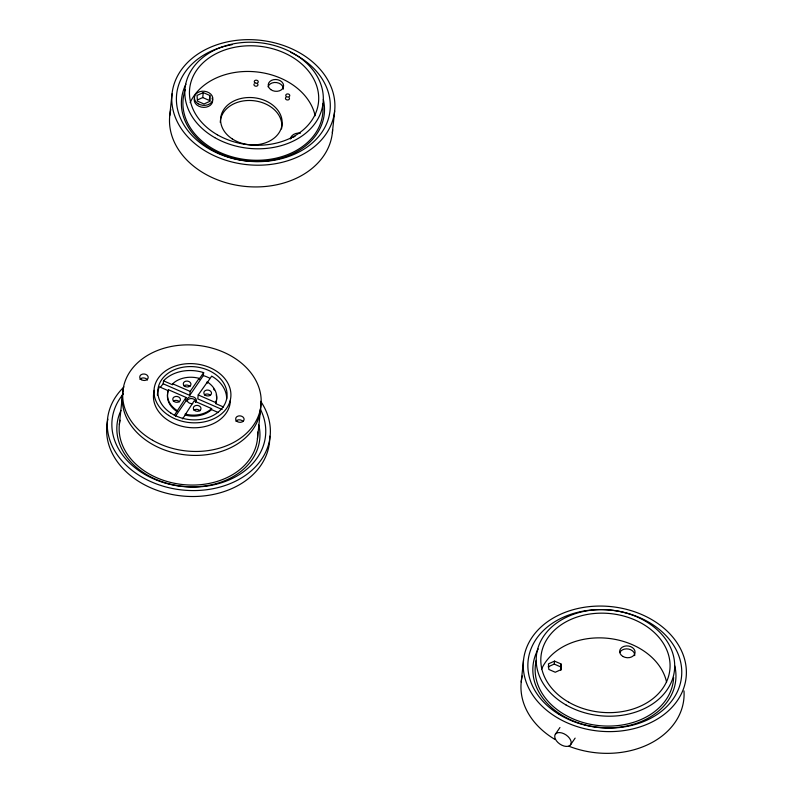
<?xml version="1.0" encoding="UTF-8"?>
<svg xmlns="http://www.w3.org/2000/svg" width="793" height="793" viewBox="0 0 793 793"><rect width="100%" height="100%" fill="white"/><g stroke="black" fill="none" stroke-linecap="round" stroke-linejoin="round"><path stroke-width="1.19" d="M119.356 424.503L122.479 394.864M169.752 115.619L172.041 93.881M163.209 383.792L163.527 380.828A34.704 26.546 6 0 1 203.642 372.611L203.335 375.575L189.755 395.38L163.209 383.792A34.704 26.546 6 0 0 160.89 386.687M167.947 392.168A24.682 18.883 6 0 1 168.344 390.979L168.532 389.789L186.048 397.432L185.631 401.387L175.451 416.236M163.527 380.828L172.547 384.774L172.646 383.782L174.985 381.869A24.682 18.883 6 0 1 198.855 378.271L198.756 379.262M197.566 99.898L202.73 97.549L203.256 92.603L209.828 95.477L210.204 101.167L203.999 103.982L197.427 101.108L197.051 95.418L203.256 92.603M209.828 95.477L209.312 100.424L202.73 97.549M174.351 415.344L186.048 397.432M185.037 415.007L194.097 400.951L211.622 408.593L211.344 409.753A24.682 18.883 6 0 1 185.304 415.086L182.39 418.853M189.755 395.38L190.171 391.425L199.132 378.35M223.527 407.017L215.637 403.578L216.499 399.989A24.682 18.883 6 0 0 207.409 382.008L198.22 394.944L197.804 398.889L222.129 409.515M207.409 382.008L207.31 382.999L207.181 381.869M257.428 439.015L260.55 409.376M332.376 132.709L334.656 110.97A81.758 62.538 6 0 0 218.353 44.289A81.758 62.538 6 0 0 207.032 152.018A81.758 62.538 6 0 0 334.656 110.97M521.219 682.03L523.499 660.291M548.132 666.834L554.208 664.078L554.515 661.114L560.958 663.919L561.325 669.49L555.249 672.246L548.806 669.431L548.449 663.87L554.515 661.114M560.869 670.224L560.958 663.919M168.532 389.789L168.443 389.997A24.682 18.883 6 0 0 176.859 410.368L177.087 410.506M215.637 403.578L216.4 400.98A24.682 18.883 6 0 0 216.251 394.805M199.033 379.341L203.642 372.611M207.072 382.86L211.691 376.12A34.704 26.546 6 0 1 226.659 399.067M555.368 734.209L559.947 727.528M570.554 744.796A9.258 5.511 34.4 0 0 561.95 732.98A9.258 5.511 34.4 0 0 556.379 740.731A9.258 5.511 34.4 0 0 570.554 744.796L575.133 738.114M211.622 408.593L211.444 408.762A24.682 18.883 6 0 1 185.413 414.095L185.136 414.015M292.964 137.288L295.026 136.346M172.646 383.782L190.171 391.425M198.22 394.944L215.736 402.586M168.433 390.771L159.403 386.835A34.704 26.546 6 0 0 157.401 395.281M211.513 409.584L218.283 412.538M554.208 664.078L560.641 666.883M176.988 411.498L176.75 411.349A24.682 18.883 6 0 1 167.67 393.378M541.599 669.064A64.788 49.562 6 0 1 608.023 638.325A64.788 49.562 6 0 1 666.596 682.208M673.624 677.44A69.417 53.101 6 0 1 597.159 725.397A69.417 53.101 6 0 1 536.237 660.391M674.784 665.902A71.727 54.866 6 0 1 596.911 727.151A71.727 54.866 6 0 1 538.239 648.952M683.992 690.931A81.758 62.538 6 0 1 568.977 746.253M555.12 739.532A81.758 62.538 6 0 1 522.25 675.973M619.819 652.49A7.712 5.898 6 0 1 628.68 649.08A7.712 5.898 6 0 1 634.737 655.593M290.347 139.023A9.258 7.078 6 0 1 300.488 133.135M212.068 98.154A9.258 7.078 6 0 1 203.742 107.372A9.258 7.078 6 0 1 194.563 97.866M257.368 83.652A2.002 1.536 6 0 1 257.497 85.713A2.002 1.536 6 0 1 254.85 85.912A2.002 1.536 6 0 1 254.166 83.899M289.138 97.668A2.002 1.536 6 0 1 288.721 99.68A2.002 1.536 6 0 1 286.045 99.452A2.002 1.536 6 0 1 285.906 97.39M290.625 52.308A77.129 58.999 6 0 1 310.727 144.316A77.129 58.999 6 0 1 190.627 133.967A77.129 58.999 6 0 1 223.785 46.549M224.954 46.232A77.129 58.999 6 0 1 232.101 44.676M332.594 129.646A81.758 62.538 6 0 1 245.196 186.424A81.758 62.538 6 0 1 170.009 113.587M170.168 112.576A81.758 62.538 6 0 1 170.782 109.563M323.326 99.502A71.727 54.866 6 0 1 246.613 160.88A71.727 54.866 6 0 1 185.909 84.187M291.11 138.547A9.258 7.078 6 0 1 291.537 137.992M322.612 104.042A70.19 53.686 6 0 1 249.032 159.938A70.19 53.686 6 0 1 184.462 92.137M184.71 91.284A70.19 53.686 6 0 1 185.265 89.599M190.132 102.654A64.788 49.562 6 0 1 256.555 71.915A64.788 49.562 6 0 1 315.138 115.798M268.074 86.814A7.712 5.898 6 0 1 276.717 82.581A7.712 5.898 6 0 1 283.27 89.183M220.285 122.479A30.848 23.602 6 0 1 253.532 100.691A30.848 23.602 6 0 1 281.515 128.922M260.61 401.545A69.417 53.101 6 0 1 187.654 455.083A69.417 53.101 6 0 1 123.351 389.72M192.749 403.647A4.629 3.539 6 0 1 187.108 399.712A4.629 3.539 6 0 1 193.333 396.887A4.629 3.539 6 0 1 195.405 402.438M186.93 401.476A4.629 3.539 6 0 1 191.282 398.562A4.629 3.539 6 0 1 196.01 401.516M230.396 400.267A38.56 29.5 6 0 1 187.594 427.358A38.56 29.5 6 0 1 154.308 390.334M213.535 388.887A24.682 18.883 6 0 1 214.279 390.017M204.396 394.855A3.856 2.954 6 0 1 210.482 395.489M173.33 401.218A3.856 2.954 6 0 1 179.416 401.853M193.879 410.189A3.856 2.954 6 0 1 199.965 410.824M183.847 385.884A3.856 2.954 6 0 1 189.933 386.518M203.335 375.575A34.704 26.546 6 0 1 209.471 378.063M235.838 421.212A4.243 3.241 6 0 1 243.074 421.499M139.925 379.351A4.243 3.241 6 0 1 143.82 377.954A4.243 3.241 6 0 1 147.429 380.045M257.566 432.066A69.417 53.101 6 0 1 184.541 484.731A69.417 53.101 6 0 1 120.04 420.211M260.332 409.089A77.129 58.999 6 0 1 182.013 486.416A77.129 58.999 6 0 1 123.401 393.824M260.689 401.288A81.758 62.538 6 0 1 237.147 480.389A81.758 62.538 6 0 1 130.597 469.188A81.758 62.538 6 0 1 124.015 386.925M269.749 436.15A81.758 62.538 6 0 1 181.647 495.932A81.758 62.538 6 0 1 107.907 419.14M258.786 424.879A71.727 54.866 6 0 1 182.658 486.327A71.727 54.866 6 0 1 120.972 410.397M559.065 714.404A77.129 58.999 6 0 0 681.276 678.808A77.129 58.999 6 0 0 574.092 613.286A77.129 58.999 6 0 0 559.065 714.404M568.73 702.201A64.788 49.562 6 0 0 669.867 669.679A64.788 49.562 6 0 0 577.7 616.835A64.788 49.562 6 0 0 568.73 702.201M566.113 705.007A69.417 53.101 6 0 0 674.476 670.164A69.417 53.101 6 0 0 575.728 613.544A69.417 53.101 6 0 0 566.113 705.007M558.5 718.428A81.758 62.538 6 0 0 686.123 677.381A81.758 62.538 6 0 0 569.82 610.699A81.758 62.538 6 0 0 558.5 718.428M623.011 656.505A7.712 5.898 6 0 0 635.044 652.629A7.712 5.898 6 0 0 624.071 646.335A7.712 5.898 6 0 0 623.011 656.505M286.352 96.488A2.002 1.536 6 0 0 289.703 95.943A2.002 1.536 6 0 0 287.254 93.951A2.002 1.536 6 0 0 286.352 96.488M254.84 82.73A2.002 1.536 6 0 0 258.191 82.194A2.002 1.536 6 0 0 255.742 80.202A2.002 1.536 6 0 0 254.84 82.73M198.21 103.804A9.258 7.078 6 0 0 212.811 99.422A9.258 7.078 6 0 0 199.856 91.651A9.258 7.078 6 0 0 198.21 103.804M214.754 137.615A69.417 53.101 6 0 0 323.108 102.763A69.417 53.101 6 0 0 224.36 46.153A69.417 53.101 6 0 0 214.754 137.615M217.371 134.81A64.788 49.562 6 0 0 318.508 102.277A64.788 49.562 6 0 0 226.342 49.444A64.788 49.562 6 0 0 217.371 134.81M270.75 89.579A7.712 5.898 6 0 0 283.438 86.982A7.712 5.898 6 0 0 273.545 79.687A7.712 5.898 6 0 0 270.75 89.579M232.28 138.924A30.848 23.602 6 0 0 281.832 125.958A30.848 23.602 6 0 0 240.011 98.728A30.848 23.602 6 0 0 232.28 138.924M152.603 440.264A69.417 53.101 6 0 0 260.966 405.421A69.417 53.101 6 0 0 162.218 348.801A69.417 53.101 6 0 0 152.603 440.264M205.09 395.083A3.856 2.954 6 0 0 211.434 393.784A3.856 2.954 6 0 0 206.487 390.136A3.856 2.954 6 0 0 205.09 395.083M168.572 415.373A38.56 29.5 6 0 0 230.515 399.166A38.56 29.5 6 0 0 178.247 365.127A38.56 29.5 6 0 0 168.572 415.373M170.961 413.163A34.704 26.546 6 0 0 226.709 398.572A34.704 26.546 6 0 0 179.664 367.942A34.704 26.546 6 0 0 170.961 413.163M174.024 401.456A3.856 2.954 6 0 0 180.358 400.158A3.856 2.954 6 0 0 175.422 396.51A3.856 2.954 6 0 0 174.024 401.456M194.572 410.427A3.856 2.954 6 0 0 200.916 409.119A3.856 2.954 6 0 0 195.97 405.481A3.856 2.954 6 0 0 194.572 410.427M184.541 386.112A3.856 2.954 6 0 0 190.875 384.813A3.856 2.954 6 0 0 185.929 381.165A3.856 2.954 6 0 0 184.541 386.112M237.305 421.559A4.243 3.241 6 0 0 244.075 419.705A4.243 3.241 6 0 0 238.267 416.018A4.243 3.241 6 0 0 237.305 421.559M141.392 379.698A4.243 3.241 6 0 0 148.172 377.845A4.243 3.241 6 0 0 142.353 374.157A4.243 3.241 6 0 0 141.392 379.698"/></g></svg>
